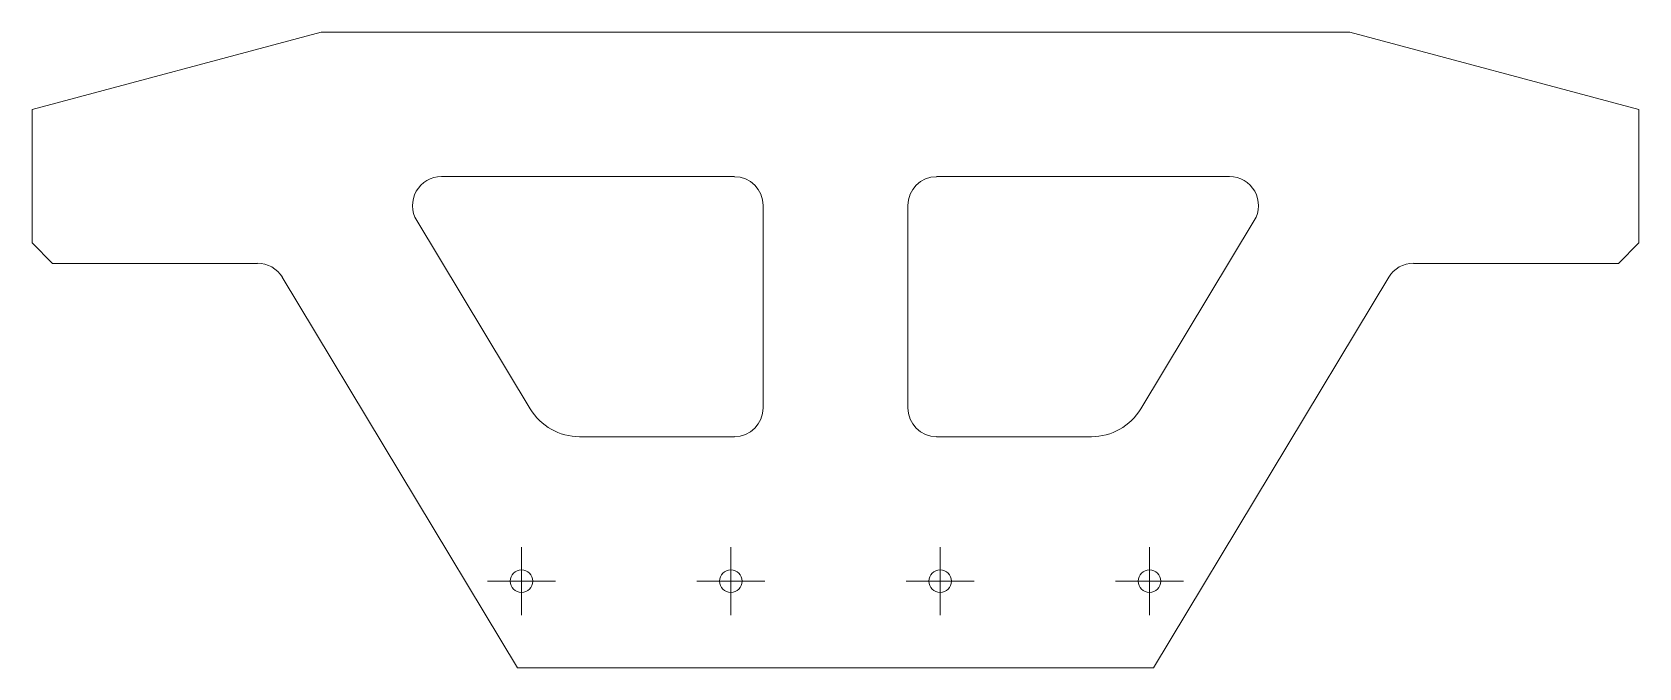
# Model space of a CAD drawing. Header units: millimetres. Extents: x 871 to 1048, y 672 to 742.
import ezdxf

# ---------------------------------------------------------------- set-up
doc = ezdxf.new("R2010")
doc.units = ezdxf.units.MM

# ---------------------------------------------------------------- blocks, each defined once
blk = doc.blocks.new('SW_CENTERMARKSYMBOL_0')
at = {"color": 0, "linetype": 'Continuous', "lineweight": 0}
for p, q in [((0, 2.5), (0, 3.75)), ((0, 0), (0, 2.5)), ((-2.5, 0), (-3.75, 0)), ((0, 0), (-2.5, 0)), ((0, 0), (0, -2.5)), ((0, 0), (2.5, 0)), ((2.5, 0), (3.75, 0)), ((0, -2.5), (0, -3.75))]:
    blk.add_line(p, q, dxfattribs=at)
blk = doc.blocks.new('SW_CENTERMARKSYMBOL_1')
at = {"color": 0, "linetype": 'Continuous', "lineweight": 0}
for p, q in [((0, 2.5), (0, 3.75)), ((0, 0), (0, 2.5)), ((-2.5, 0), (-3.75, 0)), ((0, 0), (-2.5, 0)), ((0, 0), (0, -2.5)), ((0, 0), (2.5, 0)), ((2.5, 0), (3.75, 0)), ((0, -2.5), (0, -3.75))]:
    blk.add_line(p, q, dxfattribs=at)
blk = doc.blocks.new('SW_CENTERMARKSYMBOL_2')
at = {"color": 0, "linetype": 'Continuous', "lineweight": 0}
for p, q in [((0, 2.5), (0, 3.75)), ((0, 0), (0, 2.5)), ((-2.5, 0), (-3.75, 0)), ((0, 0), (-2.5, 0)), ((0, 0), (0, -2.5)), ((0, 0), (2.5, 0)), ((2.5, 0), (3.75, 0)), ((0, -2.5), (0, -3.75))]:
    blk.add_line(p, q, dxfattribs=at)
blk = doc.blocks.new('SW_CENTERMARKSYMBOL_3')
at = {"color": 0, "linetype": 'Continuous', "lineweight": 0}
for p, q in [((0, 2.5), (0, 3.75)), ((0, 0), (0, 2.5)), ((-2.5, 0), (-3.75, 0)), ((0, 0), (-2.5, 0)), ((0, 0), (0, -2.5)), ((0, 0), (2.5, 0)), ((2.5, 0), (3.75, 0)), ((0, -2.5), (0, -3.75))]:
    blk.add_line(p, q, dxfattribs=at)

msp = doc.modelspace()

# ---------------------------------------------------------------- linework, layer by layer
at = {"color": 1, "linetype": 'Continuous', "lineweight": 15}
for p, q in [((902.76, 741.95), (871.01, 733.45)), ((1015.79, 741.95), (902.76, 741.95)), ((1047.54, 733.45), (1015.79, 741.95)), ((871.01, 733.45), (871.01, 718.8)), ((1047.54, 718.8), (1047.54, 733.45)), ((948.17, 726.08), (915.99, 726.08)), ((1002.57, 726.08), (970.39, 726.08)), ((951.34, 700.68), (951.34, 722.9)), ((967.22, 722.9), (967.22, 700.68)), ((913.27, 721.26), (925.73, 700.58)), ((992.83, 700.58), (1005.29, 721.26)), ((871.01, 718.8), (873.26, 716.55)), ((1045.3, 716.55), (1047.54, 718.8)), ((873.26, 716.55), (895.78, 716.55)), ((898.5, 715.02), (924.35, 672.1)), ((994.2, 672.1), (1020.06, 715.02)), ((1022.78, 716.55), (1045.3, 716.55)), ((931.17, 697.5), (948.17, 697.5)), ((970.39, 697.5), (987.39, 697.5)), ((924.35, 672.1), (994.2, 672.1))]:
    msp.add_line(p, q, dxfattribs=at)
for centre in [(924.78, 681.63), (947.78, 681.63), (970.78, 681.63), (993.78, 681.63)]:
    msp.add_circle(centre, 1.25, dxfattribs=at)
for centre, radius, start, end in [((915.99, 722.9), 3.18, 90, 211.069), ((948.17, 722.9), 3.17, 0, 90), ((970.39, 722.9), 3.17, 90, 180), ((1002.57, 722.9), 3.18, 328.931, 90), ((895.78, 713.38), 3.18, 31.069, 90), ((1022.78, 713.38), 3.18, 90, 148.931), ((931.17, 703.85), 6.35, 211.069, 270), ((948.17, 700.68), 3.17, 270, 0), ((970.39, 700.68), 3.17, 180, 270), ((987.39, 703.85), 6.35, 270, 328.931)]:
    msp.add_arc(centre, radius, start, end, dxfattribs=at)

# ---------------------------------------------------------------- block references
at = {"color": 7, "linetype": 'Continuous', "lineweight": 0}
for name, p in [('SW_CENTERMARKSYMBOL_0', (924.78, 681.63)), ('SW_CENTERMARKSYMBOL_3', (947.78, 681.63)), ('SW_CENTERMARKSYMBOL_2', (970.78, 681.63)), ('SW_CENTERMARKSYMBOL_1', (993.78, 681.63))]:
    msp.add_blockref(name, p, dxfattribs=at)

doc.saveas('drawing.dxf')
